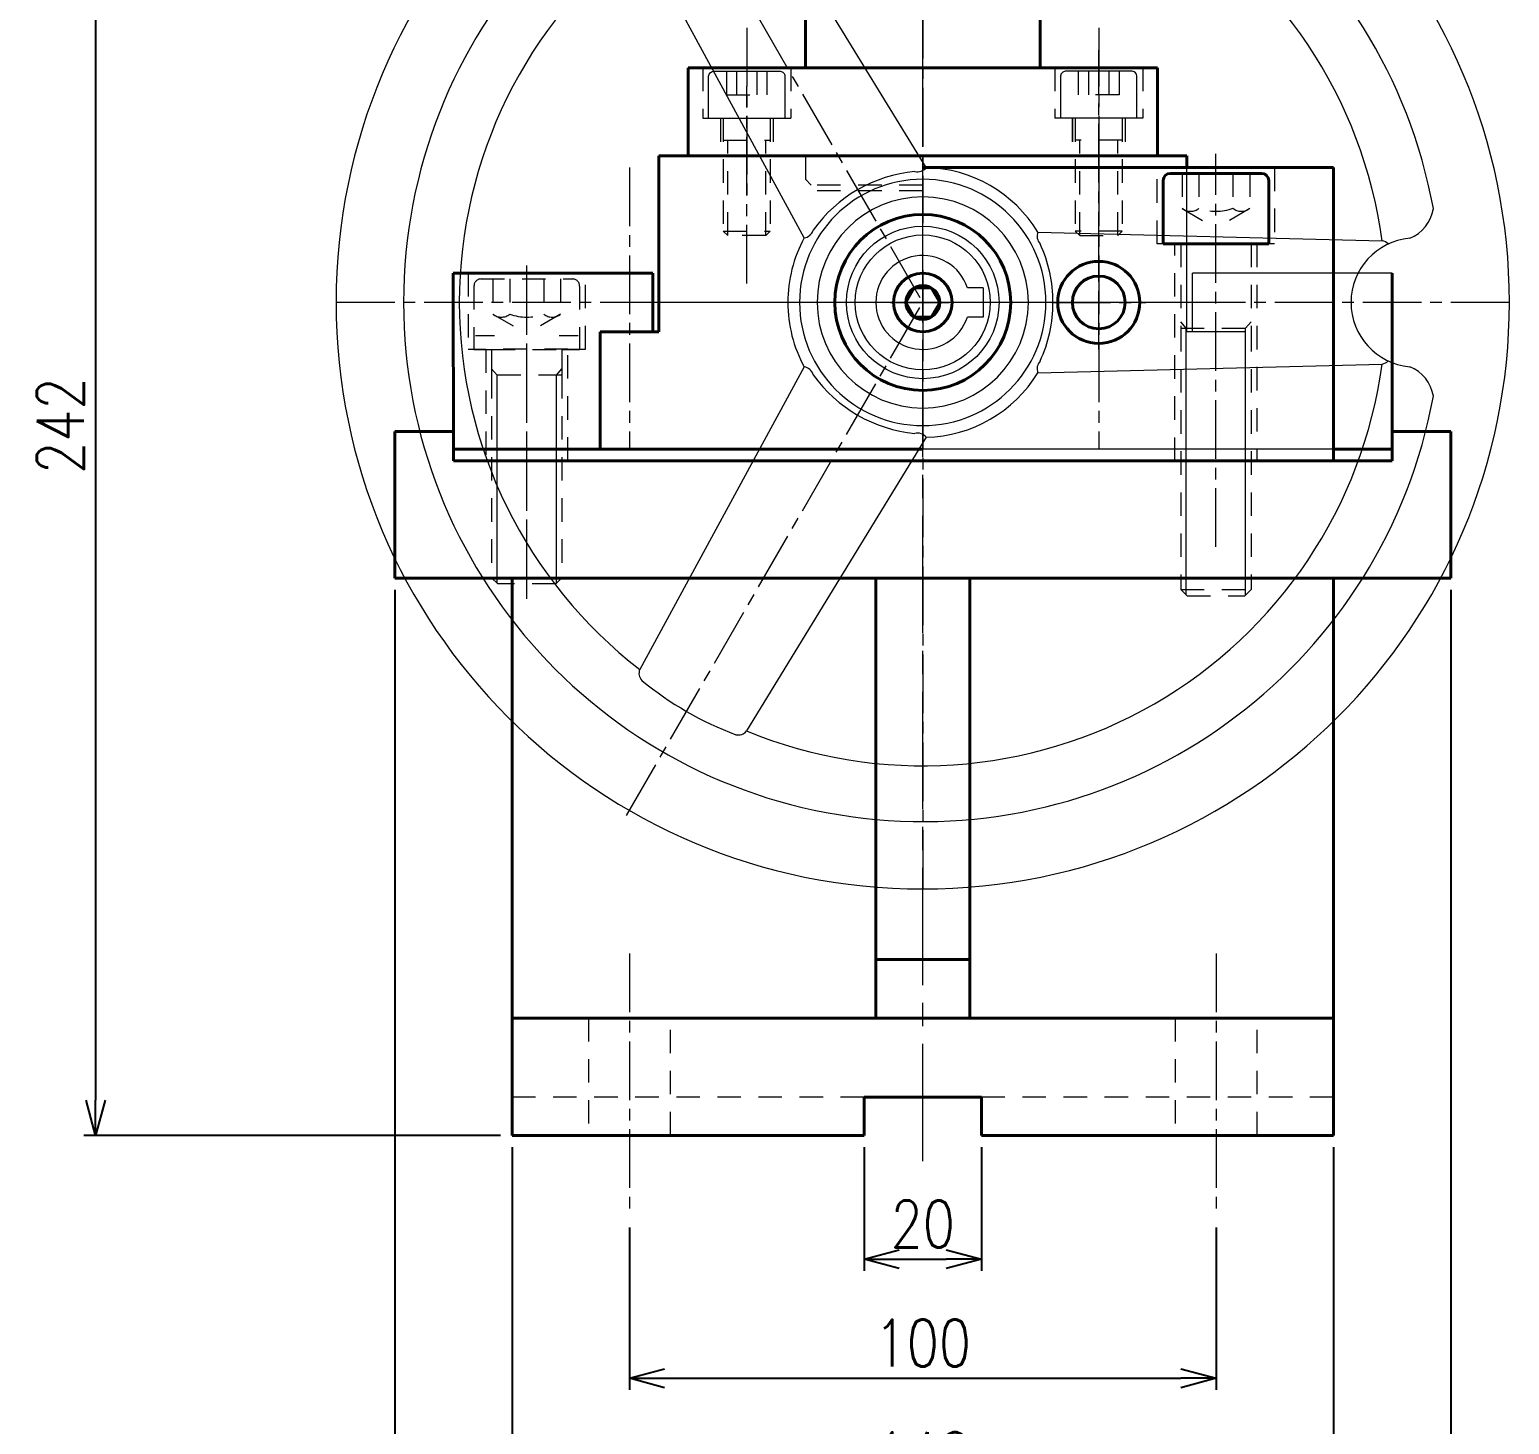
# Model space of a CAD drawing. Header units: millimetres. Extents: x 0 to 1682, y 0 to 1188.
# Drawn here: x 1155.1 to 1407.3, y 226.6 to 464.4 of the extents above; entities that cross this region are included whole.
import ezdxf

# ---------------------------------------------------------------- set-up
doc = ezdxf.new("R2010")
doc.units = ezdxf.units.MM
doc.header["$LTSCALE"] = 2
for name, pattern in [('GEN7', [15, 10, -1.5, 2, -1.5]), ('GEN7A', [7.5, 5, -0.75, 1, -0.75]), ('HIDDEN2', [3.5, 2, -1.5])]:
    doc.linetypes.add(name, pattern=pattern)
doc.layers.get('0').update_dxf_attribs({"lineweight": 20})
doc.layers.get('DEFPOINTS').update_dxf_attribs({"color": 253})
for name, color, linetype, lineweight in [('2', 5, 'Continuous', 40), ('3A', 6, 'HIDDEN2', 20), ('4', 3, 'Continuous', 13), ('5', 3, 'Continuous', 13), ('7', 4, 'GEN7', 13), ('7A', 4, 'GEN7A', 13), ('9', 3, 'HIDDEN2', 13), ('_-0', 7, 'Continuous', 20), ('_-3A', 6, 'HIDDEN2', 20)]:
    doc.layers.add(name, color=color, linetype=linetype, lineweight=lineweight)
doc.styles.get("Standard").update_dxf_attribs({"font": 'romans.shx', "width": 0.8, "bigfont": 'extfont2.shx'})
doc.dimstyles.new('GEN-ISO$0', dxfattribs={"dimtxt": 4, "dimasz": 3, "dimexe": 1, "dimexo": 1, "dimgap": 1, "dimtad": 3, "dimrnd": 0.01, "dimdsep": 46, "dimtxsty": 'Standard', "dimblk": 'OPEN30', "dimcen": 0, "dimclrd": 256, "dimclre": 256, "dimclrt": 7, "dimazin": 2, "dimtp": 0.1, "dimtm": 0.1000000001, "dimtfac": 0.6, "dimtmove": 2, "dimatfit": 3, "dimldrblk": 'OPEN30', "dimfxl": 1, "dimarcsym": 0})

# ---------------------------------------------------------------- blocks, each defined once
blk = doc.blocks.new('GENJIS-1176H2_S-0CE7PI-0704')
at = {"layer": '_-0'}
for p, q in [((-8, 5.7), (-8, -5.7)), ((0, 6.5), (-7.2, 6.5)), ((0, 6.5), (0, -6.5)), ((-7.2, -6.5), (0, -6.5))]:
    blk.add_line(p, q, dxfattribs=at)
for centre, start, end in [((-7.2, 5.7), 90, 179.999999), ((-7.2, -5.7), 179.999999, 270)]:
    blk.add_arc(centre, 0.8, start, end, dxfattribs=at)
at = {"layer": '_-3A'}
for p, q in [((-8, 3.4641), (-4, 3.4641)), ((-4, 3.4641), (-4, -3.4641)), ((0, 4), (19.233, 4)), ((3.75, 4), (3.75, -4)), ((20, 3.233), (3.75, 3.233)), ((20, 3.233), (19.233, 4)), ((19.233, 4), (19.233, -4)), ((20, -3.233), (20, 3.233)), ((-8, 1.73205), (-4, 1.73205)), ((-8, -1.73205), (-4, -1.73205)), ((-4, -3.4641), (-8, -3.4641)), ((0, -4), (19.233, -4)), ((20, -3.233), (3.75, -3.233)), ((19.233, -4), (20, -3.233))]:
    blk.add_line(p, q, dxfattribs=at)
at = {"layer": '_-0', "flags": 9}
blk.add_attdef('POWER_DIM', (0, 0), '', height=3.808463397002924, dxfattribs=at)
blk = doc.blocks.new('A$C062A7AC4')
at = {"layer": '2'}
for p, q in [((4.564659548123018e-06, 70.80000517990061), (4.564659548123018e-06, 60.00000517990065)), ((1.200004564659594, 72.00000517990065), (16.8000045646595, 72.00000517990065)), ((18.00000456465955, 70.80000517990061), (18.00000456465955, 60.00000517990065)), ((4.564659548123018e-06, 60.00000517990065), (3.000004564659548, 60.00000517990065)), ((3.000004564659548, 60.00000517990065), (15.00000456465955, 60.00000517990065)), ((15.00000456465955, 60.00000517990065), (18.00000456465955, 60.00000517990065))]:
    blk.add_line(p, q, dxfattribs=at)
for centre, start, end in [((1.200004564659594, 70.80000517990061), 90, 180), ((16.8000045646595, 70.80000517990061), 0, 90)]:
    blk.add_arc(centre, 1.2, start, end, dxfattribs=at)
at = {"layer": '3A'}
for p, q in [((3.000004564659548, 60.00000517990065), (3.000004564659548, 45.62500517990065)), ((15.00000456465955, 60.00000517990065), (15.00000456465955, 45.62500517990065)), ((3.000004564659548, 45.62500517990065), (3.000004564659548, 1.073542679900584)), ((15.00000456465955, 45.62500517990065), (3.000004564659548, 45.62500517990065)), ((15.00000456465955, 45.62500517990065), (15.00000456465955, 1.073542679900584)), ((3.000004564659548, 1.073542679900584), (4.073542064659478, 5.179900654184166e-06)), ((15.00000456465955, 1.073542679900584), (3.000004564659548, 1.073542679900584)), ((13.92646706465962, 5.179900654184166e-06), (4.073542064659478, 5.179900654184166e-06)), ((15.00000456465955, 1.073542679900584), (13.92646706465962, 5.179900654184166e-06))]:
    blk.add_line(p, q, dxfattribs=at)
at = {"layer": '4'}
for p, q in [((3.947220064659632, 45.62500517990065), (3.000004564659548, 46.69854267990058)), ((3.947220064659632, 0.1263271799007271), (3.947220064659632, 45.62500517990065)), ((14.05278906465946, 45.62500517990065), (15.00000456465955, 46.69854267990058)), ((14.05278906465946, 0.1263271799007271), (14.05278906465946, 45.62500517990065))]:
    blk.add_line(p, q, dxfattribs=at)
at = {"layer": '7A'}
blk.add_line((9.000004564659548, 8.322627964548701), (9.000004564659548, 75.36404369036336), dxfattribs=at)
at = {"layer": '9'}
for p, q in [((3.225004564659571, 72.00000517990065), (3.225004564659571, 66.00000517990065)), ((6.112504564659503, 72.00000517990065), (6.112504564659503, 66.00000517990065)), ((11.88750456465959, 72.00000517990065), (11.88750456465959, 66.00000517990065)), ((14.77500456465953, 72.00000517990065), (14.77500456465953, 66.00000517990065)), ((3.225004564659571, 66.00000517990065), (9.000004564659548, 62.66580737533059)), ((14.77500456465953, 66.00000517990065), (9.000004564659548, 62.66580737533059))]:
    blk.add_line(p, q, dxfattribs=at)
for centre, radius, start, end in [((4.668754564659594, 67.85599475659114), 2.351406253985781, 232.121120508283, 307.878879491717), ((9.000004564659548, 74.16708850260534), 8.662500000000001, 250.5287793655081, 289.4712206344919), ((13.3312545646595, 67.85599475659114), 2.351406253985781, 232.121120508283, 307.878879491717)]:
    blk.add_arc(centre, radius, start, end, dxfattribs=at)
blk = doc.blocks.new('A$C11272F10')
at = {"layer": '2'}
for p, q in [((27.49999881362646, 137.4733377186374), (26.99999881362646, 136.9733377186374)), ((26.99999881362646, 136.9733377186374), (26.99999881362646, 131.4733377186374)), ((26.99999881362646, 136.9733377186374), (52.99999881362646, 136.9733377186374)), ((27.49999881362646, 137.4733377186374), (52.49999881362646, 137.4733377186374)), ((52.49999881362646, 137.4733377186374), (52.99999881362646, 136.9733377186374)), ((52.99999881362646, 136.9733377186374), (52.99999881362646, 131.4733377186374)), ((26.49999881362646, 131.4733377186371), (25.99999881362646, 130.9733377186371)), ((26.49999881362646, 131.4733377186371), (53.49999881362692, 131.4733377186374)), ((53.49999881362692, 131.4733377186374), (53.99999881362692, 130.9733377186374)), ((25.99999881362646, 130.9733377186371), (25.99999881362646, 116.4733377186365)), ((25.99999881362646, 130.9733377186371), (53.99999881362646, 130.9733377186374)), ((53.99999881362692, 130.9733377186374), (53.99999881362646, 116.4733377186374)), ((25.79999881362573, 116.4733377186374), (25.49999881362646, 116.1733377186363)), ((25.49999881362464, 116.1733377186374), (25.49999881362646, 56.47333771863691)), ((25.49999881362464, 116.173337718637), (54.49999881362282, 116.1733377186374)), ((25.79999881362573, 116.4733377186369), (54.19999881362537, 116.4733377186374)), ((54.19999881362537, 116.4733377186374), (54.49999881362646, 116.1733377186363)), ((54.49999881362282, 116.1733377186385), (54.49999881362646, 56.47333771863691)), ((25.29999881362755, 56.47333771863691), (24.99999881362646, 56.17333771863673)), ((24.99999881362646, 56.17333771863673), (24.99999881362646, 41.473337718636)), ((24.99999881362646, 56.17333771863719), (54.99999881362442, 56.17333771863696)), ((25.29999881362573, 56.47333771863691), (54.69999881362719, 56.47333771863691)), ((54.69999881362719, 56.47333771863691), (54.99999881362623, 56.17333771863673)), ((54.99999881362623, 56.17333771863673), (54.99999881362623, 41.473337718636)), ((59.99999881362623, 41.47333771863737), (19.99999881362646, 41.47333771863646)), ((19.99999881362646, 41.47333771863646), (19.99999881362623, 26.47333771863646)), ((59.99999881362646, 41.47333771863737), (59.99999881362646, 26.47333771863737)), ((79.99999881362805, 26.47333771863782), (-1.186373765449389e-06, 26.473337718636)), ((-1.186373765449389e-06, 26.47333771863691), (-1.186373765449389e-06, 11.47333771863782)), ((79.99999881362623, 26.47333771863214), (79.99999881362623, 11.47333771863305)), ((79.99999881362805, 11.47333771863782), (-1.186373765449389e-06, 11.473337718636))]:
    blk.add_line(p, q, dxfattribs=at)
at = {"layer": '3A'}
for p, q in [((34.94721409901626, 136.7532576378803), (33.69999881362696, 137.4733377186374)), ((34.94721409901626, 136.7532576378803), (34.94721409901626, 106.4733377186374)), ((45.0527835282378, 136.7532576378803), (34.94721409901626, 136.7532576378803)), ((45.0527835282378, 136.7532576378803), (46.2999988136271, 137.4733377186374)), ((45.0527835282378, 136.7532576378803), (45.0527835282378, 106.4733377186374)), ((33.99999881362714, 113.4733377186374), (45.99999881362714, 113.4733377186374)), ((39.99999881362714, 103.5561111034995), (34.94721409901626, 106.4733377186374)), ((34.94721409901626, 106.4733377186374), (45.0527835282378, 106.4733377186374)), ((39.99999881362714, 103.5561111034995), (45.0527835282378, 106.4733377186374)), ((2.498998813624212, 26.473337718636), (2.498998813626031, 17.87333771863564)), ((17.49899881362421, 26.47333771863691), (17.49899881362603, 17.87333771863746)), ((62.49618652983759, 26.47333771863691), (62.49618652983577, 17.87333771863746)), ((77.50161109741589, 26.473337718636), (77.50161109741589, 17.87333771863564)), ((2.498998813626031, 17.87333771863564), (17.49899881362603, 17.87333771863746)), ((5.499998813626235, 17.87333771863655), (5.499998813626235, 11.473337718636)), ((14.49999881362623, 17.87333771863746), (14.49999881362623, 11.47333771863691)), ((65.49618652983577, 17.87333771863746), (65.49618652983577, 11.47333771863691)), ((74.49618652983759, 17.87333771863655), (74.49618652983759, 11.473337718636))]:
    blk.add_line(p, q, dxfattribs=at)
at = {"layer": '4'}
for p, q in [((33.99999881362714, 137.3001326378803), (33.99999881362714, 113.4733377186374)), ((45.99999881362714, 137.3001326378803), (45.99999881362714, 113.4733377186374)), ((33.99999881362714, 113.4733377186374), (34.94721409901626, 111.7233377186374)), ((45.99999881362714, 113.4733377186374), (45.0527835282378, 111.7233377186374))]:
    blk.add_line(p, q, dxfattribs=at)
at = {"layer": '7A'}
for p, q in [((39.99999881362646, 143.0821472147104), (39.99999881362623, -9.908515039569465e-07)), ((39.99999881362714, 98.55611110349946), (39.99999881362714, 142.4733377186374)), ((9.999998813626235, 33.26963832219394), (9.999998813626235, 3.288319438903727)), ((69.99618652983577, 33.26963832219394), (69.99618652983577, 3.288319438903727))]:
    blk.add_line(p, q, dxfattribs=at)
blk = doc.blocks.new('_Open30')
at = {"color": 0, "linetype": 'ByBlock', "lineweight": -2}
for p, q in [((-1, 0.26794919), (0, 0)), ((0, 0), (-1, -0.26794919)), ((0, 0), (-1, 0))]:
    blk.add_line(p, q, dxfattribs=at)
blk = doc.blocks.new('*D48')
at = {"layer": '5', "lineweight": -2, "transparency": 16777216}
for p, q in [((1257.340146822558, 260.1556910810707), (1257.340146822558, 232.4570958162244)), ((1357.340146822558, 260.1556910810707), (1357.340146822558, 232.4570958162244)), ((1263.340146822558, 234.4570958162244), (1351.340146822558, 234.4570958162244))]:
    blk.add_line(p, q, dxfattribs=at)
at = {"layer": 'DEFPOINTS', "color": 0, "transparency": 16777216}
for p in [(1257.340146822558, 262.1556910810707), (1357.340146822558, 262.1556910810707), (1357.340146822558, 234.4570958162244)]:
    blk.add_point(p, dxfattribs=at)
at = {"layer": '5', "lineweight": -2, "transparency": 16777216, "xscale": 6, "yscale": 6, "zscale": 6, "rotation": 180}
blk.add_blockref('_Open30', (1257.340146822558, 234.4570958162244), dxfattribs=at)
at = {"layer": '5', "lineweight": -2, "transparency": 16777216, "xscale": 6, "yscale": 6, "zscale": 6}
blk.add_blockref('_Open30', (1357.340146822558, 234.4570958162244), dxfattribs=at)
at = {"layer": '5', "color": 7, "transparency": 16777216, "insert": (1307.340146822558, 240.4570958162244), "char_height": 8, "attachment_point": 5}
blk.add_mtext('100', dxfattribs=at)
blk = doc.blocks.new('A$C5E424E0E')
at = {"layer": '3A'}
for p, q in [((5.232955118117388e-07, 53.30476405957211), (5.232955118117388e-07, 42.5047640595721)), ((1.200000523295557, 54.5047640595721), (16.80000052329547, 54.5047640595721)), ((18.00000052329551, 53.30476405957211), (18.00000052329551, 42.5047640595721)), ((5.232955118117388e-07, 42.5047640595721), (3.000000523295512, 42.5047640595721)), ((3.000000523295512, 42.5047640595721), (3.000000523295512, 39.20330155957208)), ((3.000000523295512, 42.5047640595721), (15.00000052329551, 42.5047640595721)), ((15.00000052329551, 42.5047640595721), (18.00000052329551, 42.5047640595721)), ((15.00000052329551, 42.5047640595721), (15.00000052329551, 39.20330155957208)), ((3.000000523295512, 39.20330155957208), (3.000000523295512, 38.1297640595721)), ((3.000000523295512, 38.1297640595721), (3.000000523295512, 3.578301559572083)), ((15.00000052329551, 38.1297640595721), (3.000000523295512, 38.1297640595721)), ((15.00000052329551, 39.20330155957208), (15.00000052329551, 38.1297640595721)), ((15.00000052329551, 38.1297640595721), (15.00000052329551, 3.578301559572083)), ((3.000000523295512, 3.578301559572083), (4.073538023295555, 2.504764059572096)), ((15.00000052329551, 3.578301559572083), (3.000000523295512, 3.578301559572083)), ((15.00000052329551, 3.578301559572083), (13.92646302329547, 2.504764059572096)), ((13.92646302329547, 2.504764059572096), (4.073538023295555, 2.504764059572096))]:
    blk.add_line(p, q, dxfattribs=at)
for centre, start, end in [((1.200000523295557, 53.30476405957211), 90, 180), ((16.80000052329547, 53.30476405957211), 0, 90)]:
    blk.add_arc(centre, 1.2, start, end, dxfattribs=at)
at = {"layer": '4'}
for p, q in [((3.947216023295482, 38.1297640595721), (3.000000523295512, 39.20330155957208)), ((3.947216023295482, 2.631086059572056), (3.947216023295482, 38.1297640595721)), ((14.05278502329554, 38.1297640595721), (15.00000052329551, 39.20330155957208)), ((14.05278502329554, 2.631086059572056), (14.05278502329554, 38.1297640595721))]:
    blk.add_line(p, q, dxfattribs=at)
at = {"layer": '7A'}
blk.add_line((9.000000523295512, -6.458426469180267e-07), (9.000000523295512, 55.86784356089311), dxfattribs=at)
at = {"layer": '9'}
for p, q in [((3.225000523295535, 54.5047640595721), (3.225000523295535, 48.5047640595721)), ((6.112500523295466, 54.5047640595721), (6.112500523295466, 48.5047640595721)), ((11.88750052329556, 54.5047640595721), (11.88750052329556, 48.5047640595721)), ((14.77500052329549, 54.5047640595721), (14.77500052329549, 48.5047640595721)), ((3.225000523295535, 48.5047640595721), (9.000000523295512, 45.17056625500203)), ((14.77500052329549, 48.5047640595721), (9.000000523295512, 45.17056625500203))]:
    blk.add_line(p, q, dxfattribs=at)
for centre, radius, start, end in [((4.668750523295557, 50.36075363626253), 2.351406253985781, 232.1211205082836, 307.8788794917164), ((9.000000523295512, 56.67184738227672), 8.662500000000001, 250.528779365507, 289.471220634493), ((13.33125052329547, 50.36075363626253), 2.351406253985781, 232.1211205082836, 307.8788794917164)]:
    blk.add_arc(centre, radius, start, end, dxfattribs=at)
blk = doc.blocks.new('A$C5F96101C')
at = {"layer": '2'}
for p, q in [((4.056623152792781, 8.000000389538172), (2.61324747981871, 5.500000389538172)), ((6.943374498740923, 8.000000389538172), (4.056623152792781, 8.000000389538172)), ((8.386750171714993, 5.500000389538172), (6.943374498740923, 8.000000389538172)), ((2.61324747981871, 5.500000389538172), (4.056623152792781, 3.000000389538172)), ((6.943374498740923, 3.000000389538172), (8.386750171714993, 5.500000389538172)), ((4.056623152792781, 3.000000389538172), (6.943374498740923, 3.000000389538172))]:
    blk.add_line(p, q, dxfattribs=at)
for radius in [5, 2.886751345948133]:
    blk.add_circle((5.499998825766852, 5.500000389538172), radius, dxfattribs=at)
at = {"layer": '7A'}
for p, q in [((5.499998825766852, 11.00000038953817), (5.499998825766852, 3.895381723850733e-07)), ((-1.174233148049098e-06, 5.500000389538172), (10.99999882576685, 5.500000389538172))]:
    blk.add_line(p, q, dxfattribs=at)
blk = doc.blocks.new('A$C40F1187F')
at = {"layer": '2'}
blk.add_circle((100.9999989194275, 101.0000000243189), 15, dxfattribs=at)
at = {"layer": '4'}
for p, q in [((101.5815953296667, 123.9926454922854), (70.9437126604389, 174.0590149117218)), ((80.79698563884017, 111.9926454922854), (52.75717918096575, 163.5590149117218)), ((120.6214157897762, 113.0000000243189), (179.2991049168782, 111.5000000243189)), ((111.2999989194273, 103.5000000243191), (108.5993409962127, 103.500000024319)), ((111.2999989194273, 103.500000024319), (111.2999989194275, 98.50000002431898)), ((111.2999989194273, 98.50000002431887), (108.599340996213, 98.50000002431887)), ((80.79698563883994, 90.00735455635231), (52.75717918096575, 38.44098513691631)), ((120.6214157897762, 89.00000002431887), (179.2991049168782, 90.50000002431887)), ((101.5815953296665, 78.00735455635231), (70.9437126604389, 27.94098513691631))]:
    blk.add_line(p, q, dxfattribs=at)
for centre, radius, start, end in [((100.9999989194275, 101.0000000243189), 100, 0, 180), ((100.9999989194275, 101.0000000243189), 88.5, 10.41583439484456, 180), ((100.9999989194275, 101.0000000243189), 79, 7.637863123074657, 112.3621368769204), ((88.77180105558432, 122.1798600095009), 56.061976181929, 110.5029997875508, 129.4970002124491), ((69.56265839478829, 173.0089619399755), 1.734912714849092, 37.24671149001186, 104.2455709033776), ((54.35707886264254, 164.2300165039071), 1.734912714849101, 135.7544290966182, 202.7532885099921), ((100.9999989194275, 101.0000000243189), 78.99999999999999, 127.6378631230684, 180), ((100.0848543635009, 125.1889622796017), 1.916091692851349, 257.1971123004835, 321.3653158682757), ((100.9999989194275, 101.0000000243189), 23, 31.44898138938319, 88.5510186106188), ((100.9999989194275, 101.0000000243189), 21, 0, 180), ((101.8359123599685, 99.55215547457237), 23.86772046852352, 95.23005046377962, 144.7699495362233), ((100.9999989194275, 101.0000000243189), 18, 0, 180), ((181.6622233264206, 117.968615993829), 6.452547806738843, 291.2416811871605, 351.3664830131947), ((100.9999989194275, 101.0000000243189), 23, 151.44898138938, 180), ((80.50931539313319, 113.8870195855279), 1.916091692851349, 278.6346841317208, 342.8028876995155), ((122.405827001649, 112.3019427183926), 1.916091692851349, 158.6346841317166, 222.8028876995146), ((99.32817203834588, 101.0000000243189), 23.86772046852352, 0, 24.76994953621722), ((184.9999989194275, 101.0000000243188), 11, 95.2159085704494, 180), ((179.0802595008524, 109.7789454603873), 1.7349127148491, 43.19678343069982, 82.75328850998957), ((100.9999989194275, 101.0000000243189), 8, 18.20995686428792, 341.7900431357121), ((100.9999989194275, 101.0000000243189), 100, 180, 0), ((100.9999989194275, 101.0000000243189), 88.5, 180, 349.5841656051554), ((100.9999989194275, 101.0000000243189), 79, 180, 232.3621368769316), ((100.9999989194275, 101.0000000243189), 23, 180, 208.55101861062), ((100.9999989194275, 101.0000000243189), 21, 180, 0), ((100.9999989194275, 101.0000000243189), 18, 180, 0), ((99.32817203834588, 101.0000000243189), 23.86772046852352, 335.2300504637828, 0), ((184.9999989194275, 101.0000000243188), 11, 180, 264.7840914295506), ((122.405827001649, 89.69805733024509), 1.91609169285135, 137.1971123004855, 201.3653158682834), ((179.0802595008524, 92.22105458825035), 1.734912714849096, 277.2467114900104, 316.8032165693002), ((100.9999989194275, 101.0000000243189), 79, 247.6378631230796, 352.3621368769253), ((80.50931539313319, 88.1129804631098), 1.916091692851348, 17.19711230048453, 81.36531586827915), ((101.8359123599685, 102.4478445740654), 23.86772046852352, 215.2300504637767, 264.7699495362204), ((100.9999989194275, 101.0000000243189), 23, 271.4489813893812, 328.5510186106168), ((181.6622233264206, 84.03138405480877), 6.452547806738843, 8.633516986805292, 68.75831881283959), ((100.0848543635009, 76.81103776903615), 1.916091692851348, 38.63468413172428, 102.8028876995165), ((54.35707886264254, 37.76998354473062), 1.734912714849097, 157.2467114900079, 224.2455709033818), ((88.77180105558432, 79.82014003913696), 56.061976181929, 230.5029997875509, 249.4970002124491), ((69.56265839478829, 28.99103810866222), 1.734912714849092, 255.7544290966225, 322.7532885099881)]:
    blk.add_arc(centre, radius, start, end, dxfattribs=at)
at = {"layer": '7A'}
for p, q in [((100.9999989194275, 101.0000000243189), (100.9999989194275, 202.000000024319)), ((50.49999891942775, 188.4685658065473), (100.9999989194275, 101.0000000243189)), ((100.9999989194275, 101.0000000243189), (-1.08057247416582e-06, 101.0000000243189)), ((50.49999891942753, 13.53143424209054), (100.9999989194275, 101.0000000243189)), ((200.9999989194278, 101.0000000243189), (100.9999989194275, 101.0000000243189)), ((100.9999989194275, 101.0000000243189), (100.9999989194275, 2.431886514386861e-08))]:
    blk.add_line(p, q, dxfattribs=at)
at = {"layer": '2'}
blk.add_blockref('A$C5F96101C', (95.50000009366067, 95.49999963478069), dxfattribs=at)
blk = doc.blocks.new('*D57')
at = {"layer": '5', "lineweight": -2, "transparency": 16777216}
for p, q in [((1237.340585836374, 273.8690700810705), (1237.340585836374, 213.2658455374321)), ((1377.341468953824, 273.8690700810705), (1377.341468953824, 213.2658455374321)), ((1243.340585836374, 215.2658455374321), (1371.341468953824, 215.2658455374321))]:
    blk.add_line(p, q, dxfattribs=at)
at = {"layer": 'DEFPOINTS', "color": 0, "transparency": 16777216}
for p in [(1237.340585836374, 275.8690700810705), (1377.341468953824, 275.8690700810705), (1377.341468953824, 215.2658455374321)]:
    blk.add_point(p, dxfattribs=at)
at = {"layer": '5', "lineweight": -2, "transparency": 16777216, "xscale": 6, "yscale": 6, "zscale": 6, "rotation": 180}
blk.add_blockref('_Open30', (1237.340585836374, 215.2658455374321), dxfattribs=at)
at = {"layer": '5', "lineweight": -2, "transparency": 16777216, "xscale": 6, "yscale": 6, "zscale": 6}
blk.add_blockref('_Open30', (1377.341468953824, 215.2658455374321), dxfattribs=at)
at = {"layer": '5', "color": 7, "transparency": 16777216, "insert": (1307.341027395099, 221.2658455374321), "char_height": 8, "attachment_point": 5}
blk.add_mtext('140', dxfattribs=at)
blk = doc.blocks.new('*D58')
at = {"layer": '5', "lineweight": -2, "transparency": 16777216}
for p, q in [((1217.34146895382, 368.8691920810709), (1217.34146895382, 191.8602210775566)), ((1397.34146895382, 368.8691920810775), (1397.34146895382, 191.8602210775566)), ((1223.34146895382, 193.8602210775566), (1391.34146895382, 193.8602210775566))]:
    blk.add_line(p, q, dxfattribs=at)
at = {"layer": 'DEFPOINTS', "color": 0, "transparency": 16777216}
for p in [(1217.34146895382, 370.8691920810709), (1397.34146895382, 370.8691920810775), (1397.34146895382, 193.8602210775566)]:
    blk.add_point(p, dxfattribs=at)
at = {"layer": '5', "lineweight": -2, "transparency": 16777216, "xscale": 6, "yscale": 6, "zscale": 6, "rotation": 180}
blk.add_blockref('_Open30', (1217.34146895382, 193.8602210775566), dxfattribs=at)
at = {"layer": '5', "lineweight": -2, "transparency": 16777216, "xscale": 6, "yscale": 6, "zscale": 6}
blk.add_blockref('_Open30', (1397.34146895382, 193.8602210775566), dxfattribs=at)
at = {"layer": '5', "color": 7, "transparency": 16777216, "insert": (1307.34146895382, 199.8602210775566), "char_height": 8, "attachment_point": 5}
blk.add_mtext('180', dxfattribs=at)
blk = doc.blocks.new('*D59')
at = {"layer": '5', "lineweight": -2, "transparency": 16777216}
for p, q in [((1297.340146822558, 273.8690700810705), (1297.340146822558, 252.7555318025447)), ((1317.340146822558, 273.8690700810705), (1317.340146822558, 252.7555318025447)), ((1303.340146822558, 254.7555318025447), (1311.340146822558, 254.7555318025447))]:
    blk.add_line(p, q, dxfattribs=at)
at = {"layer": 'DEFPOINTS', "color": 0, "transparency": 16777216}
for p in [(1297.340146822558, 275.8690700810705), (1317.340146822558, 275.8690700810705), (1317.340146822558, 254.7555318025447)]:
    blk.add_point(p, dxfattribs=at)
at = {"layer": '5', "lineweight": -2, "transparency": 16777216, "xscale": 6, "yscale": 6, "zscale": 6, "rotation": 180}
blk.add_blockref('_Open30', (1297.340146822558, 254.7555318025447), dxfattribs=at)
at = {"layer": '5', "lineweight": -2, "transparency": 16777216, "xscale": 6, "yscale": 6, "zscale": 6}
blk.add_blockref('_Open30', (1317.340146822558, 254.7555318025447), dxfattribs=at)
at = {"layer": '5', "color": 7, "transparency": 16777216, "insert": (1307.340146822558, 260.7555318025447), "char_height": 8, "attachment_point": 5}
blk.add_mtext('20', dxfattribs=at)
blk = doc.blocks.new('*D61')
at = {"layer": '5', "lineweight": -2, "transparency": 16777216}
for p, q in [((1255.261344544768, 517.8694646893389), (1164.340573289718, 517.8694646893389)), ((1166.340573289718, 511.8694646893388), (1166.340573289718, 281.8690700810705)), ((1235.340585836374, 275.8690700810705), (1164.340573289718, 275.8690700810705))]:
    blk.add_line(p, q, dxfattribs=at)
at = {"layer": 'DEFPOINTS', "color": 0, "transparency": 16777216}
for p in [(1257.261344544768, 517.8694646893389), (1166.340573289718, 275.8690700810705), (1237.340585836374, 275.8690700810705)]:
    blk.add_point(p, dxfattribs=at)
at = {"layer": '5', "lineweight": -2, "transparency": 16777216, "xscale": 6, "yscale": 6, "zscale": 6}
for p, rotation in [((1166.340573289718, 517.8694646893389), 90), ((1166.340573289718, 275.8690700810705), 270)]:
    blk.add_blockref('_Open30', p, dxfattribs=dict(at, rotation=rotation))
at = {"layer": '5', "color": 7, "transparency": 16777216, "insert": (1160.340573289718, 396.8692673852049), "char_height": 8, "attachment_point": 5, "rotation": 90}
blk.add_mtext('242', dxfattribs=at)

msp = doc.modelspace()

# ---------------------------------------------------------------- linework, layer by layer
at = {"layer": '2'}
for p, q in [((1262.340701224031, 412.8691920810709), (1262.341047587945, 442.8733273725795)), ((1352.340989875243, 442.8733273725816), (1262.341047587945, 442.8733273725795)), ((1352.340966739763, 440.8691920810709), (1352.340989875244, 442.8733273725816)), ((1377.341027395099, 440.8691920810709), (1307.341027395099, 440.8691920810709)), ((1377.341027395099, 440.8691920810707), (1377.3410273951, 390.8691920810709)), ((1227.313461955554, 422.8744898351811), (1261.313319571033, 422.8849864659283)), ((1227.323350440105, 390.8444913630258), (1227.313461955554, 422.8744898351813)), ((1261.341434366542, 412.8691920810709), (1261.341318927816, 422.8691920810709)), ((1387.340585836377, 390.8691920810709), (1387.340585836377, 422.8691920810709)), ((1252.341411278197, 412.8691920810707), (1262.341434366608, 412.8691920810709)), ((1252.341642109242, 392.8732119338563), (1252.341411278197, 412.8691920810707)), ((1227.341468953819, 395.8691920810713), (1217.341468953819, 395.8691920810711)), ((1217.34146895382, 370.869192081071), (1217.341468953819, 395.8691920810713)), ((1397.340146822557, 395.8691920810711), (1387.340585836377, 395.8691920810711)), ((1397.34146895382, 370.8691920810775), (1397.341468953819, 395.8691920810777)), ((1307.340146822558, 392.8733273725812), (1227.322724086234, 392.8733273725811)), ((1387.340585836377, 392.8733273725813), (1377.3410273951, 392.8733273725813)), ((1387.340585836377, 390.8691920810709), (1227.323342814358, 390.8691920810709)), ((1397.340146822557, 370.8691920810709), (1217.34146895382, 370.8691920810709)), ((1237.340585836374, 275.8690700810705), (1237.340585836377, 370.8691920810711)), ((1299.340146822557, 295.8691920810709), (1299.340146822559, 370.8691920810709)), ((1315.340146822558, 295.8691920810709), (1315.340146822558, 370.8691920810709)), ((1377.341468953824, 275.8690700810705), (1377.34146895382, 370.8691920810709)), ((1299.340146822557, 305.8691920810709), (1315.340146822558, 305.8691920810709)), ((1237.340585836374, 295.8691920810709), (1377.341468953823, 295.8691920810709)), ((1317.340146822558, 282.369070081071), (1297.340146822558, 282.369070081071)), ((1297.340146822558, 275.8690700810705), (1297.340146822558, 282.369070081071)), ((1317.340146822558, 275.8690700810705), (1317.340146822558, 282.369070081071)), ((1297.340146822558, 275.8690700810705), (1237.340585836374, 275.8690700810705)), ((1377.341468953824, 275.8690700810705), (1317.340146822558, 275.8690700810705))]:
    msp.add_line(p, q, dxfattribs=at)
for radius in [7, 4.5]:
    msp.add_circle((1337.341027395099, 417.8733273725804), radius, dxfattribs=at)
at = {"layer": '3A'}
for p, q in [((1269.83941511131, 457.8733273725798), (1269.83941511131, 449.2733273725794)), ((1284.844839678888, 457.8733273725807), (1284.84483967889, 449.2733273725812)), ((1329.842027395101, 457.8733273725807), (1329.8420273951, 449.2733273725812)), ((1344.842027395101, 457.8733273725798), (1344.8420273951, 449.2733273725794)), ((1269.844839678888, 449.2733273725794), (1284.84483967889, 449.2733273725812)), ((1272.844839678888, 449.2733273725803), (1272.844839678888, 442.8733273725798)), ((1281.84483967889, 449.2733273725812), (1281.84483967889, 442.8733273725807)), ((1344.8420273951, 449.2733273725794), (1329.8420273951, 449.2733273725812)), ((1332.841027395099, 449.2733273725812), (1332.841027395099, 442.8733273725807)), ((1341.841027395099, 449.2733273725803), (1341.841027395099, 442.8733273725798)), ((1287.341027395099, 442.8733273725816), (1287.341027395099, 436.8733273725816)), ((1347.314568197418, 427.8693922682676), (1347.314568197418, 440.8693922682676)), ((1367.314568197418, 440.8693922682676), (1367.314568197418, 427.8693922682676)), ((1287.341027395099, 438.8733273725807), (1288.341027395099, 437.8733273725807)), ((1307.341027395099, 436.8733273725809), (1287.341027395099, 436.8733273725816)), ((1307.341027395099, 437.8733273725807), (1288.341027395099, 437.8733273725807)), ((1350.314568197418, 427.8693922682676), (1347.314568197418, 427.8693922682676)), ((1350.314568197419, 390.8691920810709), (1350.314568197418, 427.8693922682676)), ((1364.314568197418, 427.8693922682676), (1364.314568197418, 390.8691920810709)), ((1367.314568197418, 427.8693922682676), (1364.314568197418, 427.8693922682676)), ((1229.841660929588, 422.878212511421), (1229.841660929588, 409.878212511421)), ((1249.841660929588, 409.878212511421), (1249.841660929588, 422.878212511421)), ((1231.091660929588, 412.2624702617411), (1234.341660929588, 412.2624702617411)), ((1245.341660929588, 412.2624702617411), (1248.591660929588, 412.2624702617411)), ((1229.841660929588, 409.878212511421), (1232.841660929588, 409.878212511421)), ((1246.841660929588, 409.878212511421), (1232.841660929588, 409.878212511421)), ((1232.841660929588, 409.878212511421), (1232.841660929588, 390.8782125114232)), ((1246.841660929588, 390.8782125114233), (1246.841660929588, 409.878212511421)), ((1246.841660929588, 409.878212511421), (1249.841660929588, 409.878212511421)), ((1250.340146822558, 295.8691920810709), (1250.340146822558, 275.8690700810705)), ((1264.340146822558, 275.8690700810705), (1264.340146822559, 295.8691920810709)), ((1350.340146822558, 295.8691920810709), (1350.340146822558, 275.8690700810705)), ((1364.340146822558, 275.8690700810705), (1364.340146822559, 295.8691920810709)), ((1297.340146822558, 282.369070081071), (1237.340585836374, 282.369070081071)), ((1377.341468953824, 282.3690700810707), (1317.340146822558, 282.369070081071))]:
    msp.add_line(p, q, dxfattribs=at)
at = {"layer": '4'}
msp.add_line((1377.3410273951, 392.8733273725813), (1307.340146822558, 392.8733273725812), dxfattribs=at)
at = {"layer": '5'}
for p, q in [((1352.340643511332, 412.8691920810709), (1352.340966739763, 440.8691920810709)), ((1353.340620423654, 412.8691920810709), (1353.340735862379, 422.8691920810709)), ((1387.340585836377, 422.8691920810709), (1353.340735862379, 422.8691920810709)), ((1362.340643511998, 412.8691920810707), (1352.340620423587, 412.8691920810709)), ((1362.340412680953, 392.8732119338563), (1362.340643511999, 412.8691920810707))]:
    msp.add_line(p, q, dxfattribs=at)
for radius in [13, 11.5]:
    msp.add_circle((1307.340585836377, 417.8733273725804), radius, dxfattribs=at)
at = {"layer": '7'}
msp.add_line((1307.340146822558, 271.4792211388287), (1307.340146822558, 602.0104966633562), dxfattribs=at)
at = {"layer": '7A'}
for p, q in [((1337.3420273951, 423.3065955520665), (1337.342027395101, 460.9062622230208)), ((1277.342127395101, 421.1059966223042), (1277.342127395099, 454.7196498626804)), ((1257.341027395099, 440.8691920810709), (1257.341027395099, 392.8733273725813)), ((1337.341027395099, 440.8691920810709), (1337.341027395099, 392.8733273725813)), ((1239.841660929588, 370.8782125114227), (1239.841660929588, 424.161499664283)), ((1337.341027395099, 409.8733273725804), (1337.341027395099, 425.8733273725804)), ((1357.314568197418, 417.87332737258), (1257.341027395099, 417.8733273725823)), ((1329.341027395099, 417.8733273725804), (1345.341027395099, 417.8733273725804)), ((1257.340146822558, 306.8970240810711), (1257.340146822558, 262.1556910810707)), ((1357.340146822558, 306.8970240810711), (1357.340146822558, 262.1556910810707))]:
    msp.add_line(p, q, dxfattribs=at)

# ---------------------------------------------------------------- block references
at = {"layer": '2'}
for name, p in [('A$C11272F10', (1267.340148008932, 431.3999896539437)), ('A$C40F1187F', (1206.340586916949, 316.8733273482616)), ('A$C5E424E0E', (1230.841660406292, 367.366986356081))]:
    msp.add_blockref(name, p, dxfattribs=at)
at = {"layer": '2', "xscale": -1}
msp.add_blockref('A$C062A7AC4', (1366.314572762078, 367.8693870883669), dxfattribs=at)
at = {"layer": '5', "extrusion": (0, 0, -1), "zscale": -1, "rotation": 270}
msp.add_blockref('GENJIS-1176H2_S-0CE7PI-0704', (-1277.34483967889, 449.2733273725803), dxfattribs=at)
at = {"layer": '5', "rotation": 270}
msp.add_blockref('GENJIS-1176H2_S-0CE7PI-0704', (1337.3420273951, 449.2733273725803), dxfattribs=at)

# ---------------------------------------------------------------- dimensions: what is measured, and where the dimension line sits
at = {"layer": '5'}
for base, p1, p2, angle, picture, middle in [((1166.340573289718, 275.8690700810705), (1257.261344544768, 517.8694646893389), (1237.340585836374, 275.8690700810705), 89.99998465323303, '*D61', (1160.340573289718, 396.8692673852049)), ((1397.34146895382, 193.8602210775566), (1217.34146895382, 370.8691920810709), (1397.34146895382, 370.8691920810775), 1.13188884528792e-13, '*D58', (1307.34146895382, 199.8602210775566)), ((1377.341468953824, 215.2658455374321), (1237.340585836374, 275.8690700810705), (1377.341468953824, 275.8690700810705), 1.13188884528792e-13, '*D57', (1307.341027395099, 221.2658455374321)), ((1317.340146822558, 254.7555318025447), (1297.340146822558, 275.8690700810705), (1317.340146822558, 275.8690700810705), 1.13188884528792e-13, '*D59', (1307.340146822558, 260.7555318025447)), ((1357.340146822558, 234.4570958162244), (1257.340146822558, 262.1556910810707), (1357.340146822558, 262.1556910810707), 1.13188884528792e-13, '*D48', (1307.340146822558, 240.4570958162244))]:
    dim = msp.add_linear_dim(base=base, p1=p1, p2=p2, angle=angle, dimstyle='GEN-ISO$0', override={"dimscale": 2, "dimtm": 0.1, "dimtdec": 3}, dxfattribs=at)
    dim.commit()
    dim.dimension.update_dxf_attribs({"geometry": picture, "text_midpoint": middle})

doc.saveas('drawing.dxf')
